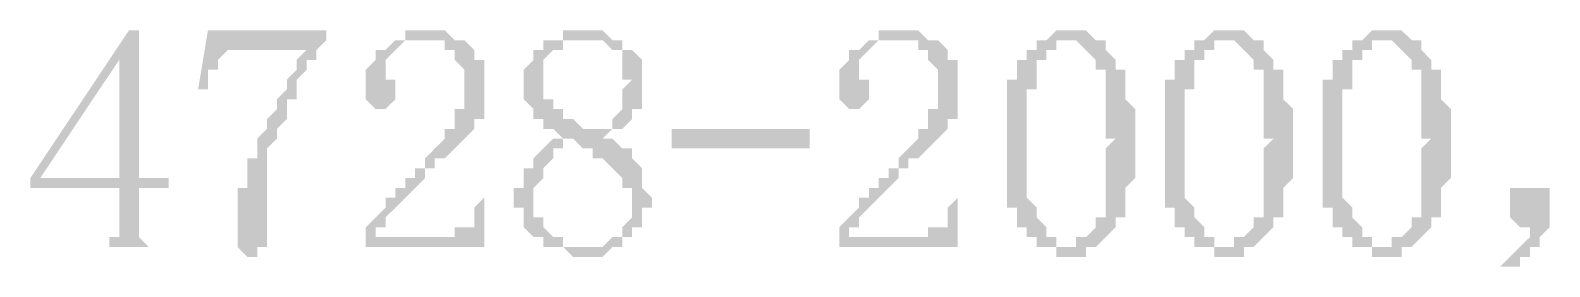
# Model space of a CAD drawing. Extents: x 51 to 246, y 3 to 417.
# Drawn here: x 220.73 to 227.25, y 334.64 to 335.66 of the extents above; entities that cross this region are included whole.
import ezdxf

# ---------------------------------------------------------------- set-up
doc = ezdxf.new("R2010")
doc.units = 0
doc.header["$MEASUREMENT"] = 0
doc.layers.add('_____1', color=160, linetype='Continuous')

msp = doc.modelspace()

# ---------------------------------------------------------------- hatches: boundary and pattern name
at = {"layer": '_____1'}
for points in [[(221.1917, 335.6606), (221.1493, 335.6606), (220.7259, 335.0257), (220.7259, 334.9833), (221.1069, 334.9833), (221.1069, 334.7716), (221.0645, 334.7716), (221.0645, 334.7293), (220.9378, 334.7293), (221.3188, 334.7293), (221.234, 334.7293), (221.1917, 334.7716), (221.1917, 334.9833), (221.3188, 334.9833), (221.3188, 335.0257), (220.7683, 335.0257), (221.1069, 335.5337)], [(221.1917, 335.6606), (221.1069, 335.5337), (221.1069, 335.0257), (220.7683, 335.0257), (221.1917, 335.0257)], [(221.9961, 335.6606), (221.4879, 335.6606), (221.4456, 335.4066), (221.4879, 335.4066), (221.4879, 335.4913), (221.5303, 335.4913), (221.5303, 335.5337), (221.5727, 335.5761), (221.9537, 335.5761), (221.9961, 335.6183)], [(222.4195, 335.6606), (222.3347, 335.6606), (222.3347, 335.6183), (222.2924, 335.6183), (222.5039, 335.6183), (222.5039, 335.5761), (222.5463, 335.5761), (222.5463, 335.5337), (222.5887, 335.4913), (222.5887, 335.322), (222.5463, 335.322), (222.5463, 335.2372), (222.5039, 335.2372), (222.5039, 335.195), (222.4615, 335.1527), (222.4195, 335.1103), (222.4195, 335.0679), (222.3771, 335.0679), (222.3771, 335.0257), (222.3347, 335.0257), (222.3347, 334.9833), (222.2924, 334.9833), (222.2924, 334.941), (222.25, 334.941), (222.25, 334.8986), (222.2076, 334.8564), (222.1653, 334.814), (222.1653, 334.7716), (222.2076, 334.7716), (222.2076, 334.814), (222.25, 334.814), (222.25, 334.8564), (222.2924, 334.8986), (222.4195, 335.0257), (222.4195, 335.0679), (222.4615, 335.0679), (222.4615, 335.1103), (222.5039, 335.1103), (222.5463, 335.1527), (222.5887, 335.195), (222.631, 335.2372), (222.631, 335.2796), (222.6734, 335.2796), (222.6734, 335.5337), (222.631, 335.5337), (222.631, 335.5761), (222.5887, 335.6183), (222.5463, 335.6183), (222.5039, 335.6606), (222.4615, 335.6606)], [(223.0968, 335.6606), (223.0121, 335.6606), (223.0121, 335.6183), (222.9273, 335.6183), (222.9273, 335.5761), (222.8849, 335.5761), (222.8849, 335.5337), (222.8426, 335.4913), (222.8426, 335.3644), (222.8849, 335.322), (222.8849, 335.2796), (222.9273, 335.2796), (222.9273, 335.2372), (222.9697, 335.2372), (223.0121, 335.195), (222.9697, 335.195), (223.0544, 335.195), (223.0968, 335.1527), (223.1388, 335.1527), (223.1388, 335.1103), (223.1812, 335.1103), (223.2236, 335.0679), (223.266, 335.0257), (223.266, 334.9833), (223.3083, 334.9833), (223.3083, 334.8564), (223.266, 334.814), (223.266, 334.7716), (223.2236, 334.7716), (223.1812, 334.7293), (222.9697, 334.7293), (223.0121, 334.7293), (223.0544, 334.6869), (223.1812, 334.6869), (223.2236, 334.7293), (223.266, 334.7293), (223.266, 334.7716), (223.3083, 334.7716), (223.3083, 334.814), (223.3507, 334.814), (223.3507, 334.8986), (223.3931, 334.8986), (223.3931, 334.941), (223.3507, 334.9833), (223.3507, 335.0679), (223.3083, 335.1103), (223.3083, 335.1527), (223.266, 335.1527), (223.2236, 335.195), (223.1812, 335.195), (223.2236, 335.2372), (223.0968, 335.2372), (223.0544, 335.2796), (223.0121, 335.2796), (223.0121, 335.322), (222.9697, 335.322), (222.9697, 335.3644), (222.9273, 335.3644), (222.9273, 335.5337), (222.9697, 335.5761), (223.0121, 335.5761), (223.0121, 335.6183), (223.2236, 335.6183), (223.1812, 335.6606), (223.1388, 335.6606)], [(224.4514, 335.6606), (224.3667, 335.6606), (224.3667, 335.6183), (224.3243, 335.6183), (224.5362, 335.6183), (224.5362, 335.5761), (224.5782, 335.5761), (224.5782, 335.5337), (224.6206, 335.4913), (224.6206, 335.322), (224.5782, 335.322), (224.5782, 335.2372), (224.5362, 335.2372), (224.5362, 335.195), (224.4938, 335.1527), (224.4514, 335.1103), (224.4514, 335.0679), (224.409, 335.0679), (224.409, 335.0257), (224.3667, 335.0257), (224.3667, 334.9833), (224.3243, 334.9833), (224.3243, 334.941), (224.2819, 334.941), (224.2819, 334.8986), (224.2395, 334.8564), (224.1972, 334.814), (224.1972, 334.7716), (224.2395, 334.7716), (224.2395, 334.814), (224.2819, 334.814), (224.2819, 334.8564), (224.4514, 335.0257), (224.4514, 335.0679), (224.4938, 335.0679), (224.4938, 335.1103), (224.5362, 335.1103), (224.5782, 335.1527), (224.6206, 335.195), (224.6629, 335.2372), (224.6629, 335.2796), (224.7053, 335.2796), (224.7053, 335.5337), (224.6629, 335.5337), (224.6629, 335.5761), (224.6206, 335.6183), (224.5782, 335.6183), (224.5362, 335.6606), (224.4938, 335.6606)], [(225.1711, 335.6606), (225.1287, 335.6606), (225.0863, 335.6183), (225.044, 335.6183), (225.2135, 335.6183), (225.2979, 335.5337), (225.2979, 335.4913), (225.3403, 335.4913), (225.3403, 335.195), (225.3826, 335.195), (225.3403, 335.1527), (225.3403, 334.8564), (225.2979, 334.8564), (225.2979, 334.814), (225.2555, 334.7716), (225.2135, 334.7716), (225.2135, 334.7293), (225.1711, 334.7293), (225.2979, 334.7293), (225.3403, 334.7716), (225.3826, 334.814), (225.3826, 334.8564), (225.425, 334.8564), (225.425, 334.9833), (225.4674, 335.0257), (225.4674, 335.322), (225.425, 335.3644), (225.425, 335.4913), (225.3826, 335.4913), (225.3826, 335.5337), (225.3403, 335.5761), (225.3403, 335.6183), (225.2979, 335.6183), (225.2555, 335.6606), (225.2135, 335.6606)], [(225.8484, 335.6606), (225.806, 335.6606), (225.7637, 335.6183), (225.7213, 335.6183), (225.8908, 335.6183), (225.9752, 335.5337), (225.9752, 335.4913), (226.0176, 335.4913), (226.0176, 335.195), (226.0599, 335.195), (226.0176, 335.1527), (226.0176, 334.8564), (225.9752, 334.8564), (225.9752, 334.814), (225.9332, 334.7716), (225.8908, 334.7716), (225.8908, 334.7293), (225.8484, 334.7293), (225.9752, 334.7293), (226.0176, 334.7716), (226.0599, 334.814), (226.0599, 334.8564), (226.1023, 334.8564), (226.1023, 334.9833), (226.1447, 335.0257), (226.1447, 335.322), (226.1023, 335.3644), (226.1023, 335.4913), (226.0599, 335.4913), (226.0599, 335.5337), (226.0176, 335.5761), (226.0176, 335.6183), (225.9752, 335.6183), (225.9332, 335.6606), (225.8908, 335.6606)], [(226.5257, 335.6606), (226.4833, 335.6606), (226.441, 335.6183), (226.3986, 335.6183), (226.5681, 335.6183), (226.6528, 335.5337), (226.6528, 335.4913), (226.6949, 335.4913), (226.6949, 335.195), (226.7372, 335.195), (226.6949, 335.1527), (226.6949, 334.8564), (226.6528, 334.8564), (226.6528, 334.814), (226.6105, 334.7716), (226.5681, 334.7716), (226.5681, 334.7293), (226.5257, 334.7293), (226.6528, 334.7293), (226.7372, 334.814), (226.7372, 334.8564), (226.7796, 334.8564), (226.7796, 334.9833), (226.822, 335.0257), (226.822, 335.322), (226.7796, 335.3644), (226.7796, 335.4913), (226.7372, 335.4913), (226.7372, 335.5337), (226.6949, 335.5761), (226.6949, 335.6183), (226.6528, 335.6183), (226.6105, 335.6606), (226.5681, 335.6606)], [(221.9537, 335.5761), (221.9113, 335.5761), (221.869, 335.5337), (221.869, 335.4913), (221.8266, 335.4489), (221.8266, 335.4066), (221.7842, 335.3644), (221.7842, 335.322), (221.7418, 335.2796), (221.7418, 335.2372), (221.6998, 335.195), (221.6998, 335.1103), (221.6574, 335.1103), (221.6574, 334.9833), (221.6151, 334.9833), (221.6151, 334.7293), (221.6574, 334.6869), (221.6998, 334.6869), (221.6998, 334.7293), (221.7418, 334.7293), (221.7418, 335.1527), (221.7842, 335.195), (221.7842, 335.2372), (221.8266, 335.2796), (221.8266, 335.3644), (221.869, 335.3644), (221.869, 335.4489), (221.9113, 335.4913), (221.9113, 335.5337), (221.9537, 335.5337)], [(222.2924, 335.6183), (222.25, 335.5761), (222.2076, 335.5761), (222.2076, 335.5337), (222.1653, 335.4913), (222.1653, 335.3644), (222.2076, 335.322), (222.25, 335.322), (222.2924, 335.3644), (222.2924, 335.4489), (222.25, 335.4489), (222.25, 335.5337), (222.3347, 335.6183), (222.4195, 335.6183)], [(223.2236, 335.6183), (223.0968, 335.6183), (223.1812, 335.6183), (223.2236, 335.5761), (223.266, 335.5761), (223.266, 335.4489), (223.3083, 335.4489), (223.266, 335.4066), (223.266, 335.322), (223.2236, 335.2796), (223.2236, 335.2372), (223.1388, 335.2372), (223.266, 335.2372), (223.3083, 335.2796), (223.3083, 335.322), (223.3507, 335.322), (223.3507, 335.5337), (223.3083, 335.5761), (223.266, 335.5761), (223.266, 335.6183)], [(224.3243, 335.6183), (224.2819, 335.5761), (224.2395, 335.5761), (224.2395, 335.5337), (224.1972, 335.4913), (224.1972, 335.3644), (224.2395, 335.322), (224.2819, 335.322), (224.3243, 335.3644), (224.3243, 335.4489), (224.2819, 335.4489), (224.2819, 335.5337), (224.3243, 335.5761), (224.3667, 335.6183), (224.4514, 335.6183)], [(225.044, 335.6183), (225.044, 335.5761), (225.0016, 335.5761), (225.0016, 335.5337), (224.9592, 335.5337), (224.9592, 335.4489), (224.9168, 335.4489), (224.9168, 334.8986), (224.9592, 334.8986), (224.9592, 334.814), (225.0016, 334.814), (225.0016, 334.7716), (225.044, 334.7716), (225.044, 334.7293), (225.1287, 334.7293), (225.1287, 334.6869), (225.2555, 334.6869), (225.2555, 334.7293), (225.2979, 334.7293), (225.1287, 334.7293), (225.1287, 334.7716), (225.0863, 334.7716), (225.0863, 334.814), (225.044, 334.8564), (225.044, 334.8986), (225.0016, 334.941), (225.0016, 335.4066), (225.044, 335.4066), (225.044, 335.5337), (225.0863, 335.5337), (225.0863, 335.5761), (225.1287, 335.5761), (225.1287, 335.6183), (225.1711, 335.6183)], [(225.7213, 335.6183), (225.7213, 335.5761), (225.6789, 335.5761), (225.6789, 335.5337), (225.6365, 335.5337), (225.6365, 335.4489), (225.5945, 335.4489), (225.5945, 334.8986), (225.6365, 334.8986), (225.6365, 334.814), (225.6789, 334.814), (225.6789, 334.7716), (225.7213, 334.7716), (225.7213, 334.7293), (225.806, 334.7293), (225.806, 334.6869), (225.9332, 334.6869), (225.9332, 334.7293), (225.9752, 334.7293), (225.806, 334.7293), (225.806, 334.7716), (225.7637, 334.7716), (225.7637, 334.814), (225.7213, 334.8564), (225.7213, 334.8986), (225.6789, 334.941), (225.6789, 335.4066), (225.7213, 335.4066), (225.7213, 335.5337), (225.7637, 335.5337), (225.7637, 335.5761), (225.806, 335.5761), (225.806, 335.6183), (225.8484, 335.6183)], [(226.3986, 335.6183), (226.3986, 335.5761), (226.3562, 335.5761), (226.3562, 335.5337), (226.3138, 335.5337), (226.3138, 335.4489), (226.2718, 335.4489), (226.2718, 334.8986), (226.3138, 334.8986), (226.3138, 334.814), (226.3562, 334.814), (226.3562, 334.7716), (226.3986, 334.7716), (226.3986, 334.7293), (226.4833, 334.7293), (226.4833, 334.6869), (226.6105, 334.6869), (226.6105, 334.7293), (226.6528, 334.7293), (226.4833, 334.7293), (226.4833, 334.7716), (226.441, 334.7716), (226.441, 334.814), (226.3986, 334.8564), (226.3986, 334.8986), (226.3562, 334.941), (226.3562, 335.4066), (226.3986, 335.4066), (226.3986, 335.5337), (226.441, 335.5337), (226.441, 335.5761), (226.4833, 335.5761), (226.4833, 335.6183), (226.5257, 335.6183)], [(222.9697, 335.195), (222.9273, 335.1527), (222.8849, 335.1103), (222.8849, 335.0679), (222.8426, 335.0679), (222.8426, 334.9833), (222.8002, 334.9833), (222.8002, 334.8986), (222.8426, 334.8986), (222.8426, 334.814), (222.8849, 334.7716), (222.9273, 334.7716), (222.9273, 334.7293), (223.0968, 334.7293), (223.0121, 334.7293), (223.0121, 334.7716), (222.9697, 334.7716), (222.9273, 334.814), (222.9273, 334.8564), (222.8849, 334.8564), (222.8849, 334.9833), (222.9273, 335.0257), (222.9273, 335.0679), (222.9697, 335.1103), (222.9697, 335.1527), (223.0121, 335.1527), (223.0121, 335.195)], [(222.6734, 334.941), (222.631, 334.8986), (222.631, 334.814), (222.5463, 334.814), (222.5463, 334.7716), (222.1653, 334.7716), (222.1653, 334.7293), (222.6734, 334.7293)], [(224.7053, 334.941), (224.6629, 334.8986), (224.6629, 334.814), (224.5782, 334.814), (224.5782, 334.7716), (224.1972, 334.7716), (224.1972, 334.7293), (224.7053, 334.7293)]]:
    msp.add_hatch(color=7, dxfattribs=at).paths.add_polyline_path(points, is_closed=False)
for points in [[(223.4778, 335.2372), (224.0704, 335.2372), (224.0704, 335.1527), (223.4778, 335.1527)], [(227.1606, 334.9833), (227.0759, 334.9833), (227.0759, 334.8564), (227.1183, 334.814), (227.1606, 334.814), (227.1606, 334.7716), (227.1183, 334.7293), (227.0759, 334.6869), (227.0335, 334.6447), (227.1183, 334.6447), (227.1183, 334.6869), (227.1606, 334.6869), (227.1606, 334.7293), (227.203, 334.7293), (227.203, 334.7716), (227.2454, 334.814), (227.2454, 334.9833)]]:
    msp.add_hatch(color=7, dxfattribs=at).paths.add_polyline_path(points)

doc.saveas('drawing.dxf')
